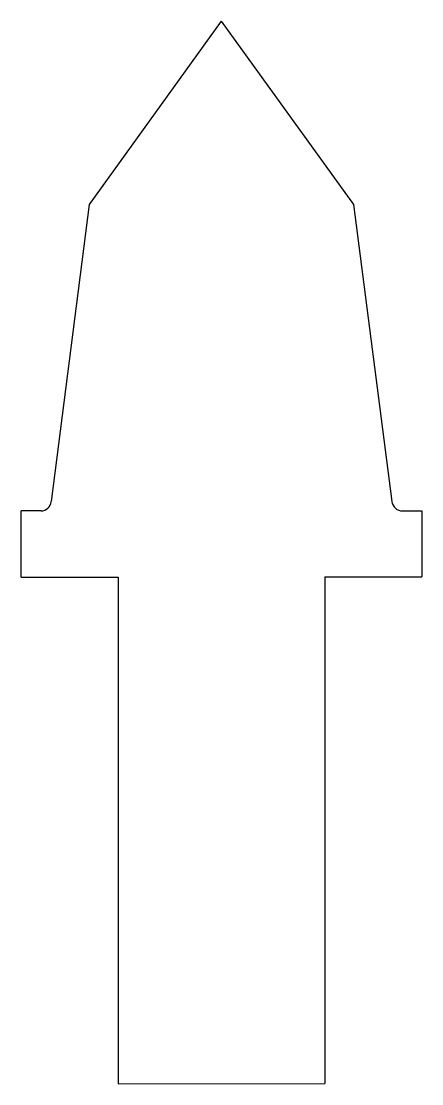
# Model space of a CAD drawing. Header units: millimetres. Extents: x -0.018 to 0.055, y 0 to 0.195.
import ezdxf

# ---------------------------------------------------------------- set-up
doc = ezdxf.new("R2010")
doc.units = ezdxf.units.MM
doc.header["$MEASUREMENT"] = 0

msp = doc.modelspace()

# ---------------------------------------------------------------- linework, layer by layer
for p, q in [((0.0182240806522801, 0.19507554760999), (-0.0060382742897879, 0.1614273923251182)), ((0.0182240806522801, 0.19507554760999), (0.0425212670527539, 0.1614525353352079)), ((-0.0060382742897879, 0.1614273923251182), (-0.0130062717471689, 0.1069093468158376)), ((0.0425212670527539, 0.1614525353352079), (0.0495457171309894, 0.1069417347924128)), ((-0.0148568796860218, 0.1051991648513517), (-0.0184973145556885, 0.1051991648513517)), ((-0.0184910470907137, 0.0930565236912365), (-0.0184973145556885, 0.1051991648513517)), ((0.0515303508879789, 0.1051973483777835), (0.0550385683497603, 0.1051973483777835)), ((0.0550385683497603, 0.1051973483777835), (0.0550448348742058, 0.0930853990430208)), ((-0.0184910470907137, 0.0930565236912365), (-0.0007231035613722, 0.093065723522437)), ((-0.0007231035613722, 0.093065723522437), (-0.0007231035613722, 6.57359887555e-05)), ((0.037276891344863, 0.0930853990430208), (0.037276891344863, 8.54115093402e-05)), ((0.037276891344863, 0.0930853990430208), (0.0550448396376661, 0.0930853990430208)), ((-0.0007231035613722, 6.57359887555e-05), (0.037276891344863, 8.54115093402e-05))]:
    msp.add_line(p, q)
for centre, radius, start, end in [((-0.0149233443960037, 0.1071274603403275), 0.0019294406055843, 271.9740959688924, 353.5091261994789), ((0.0515293153342638, 0.1071973481096906), 0.002, 187.3428658282016, 270.0296664299931)]:
    msp.add_arc(centre, radius, start, end)

doc.saveas('drawing.dxf')
